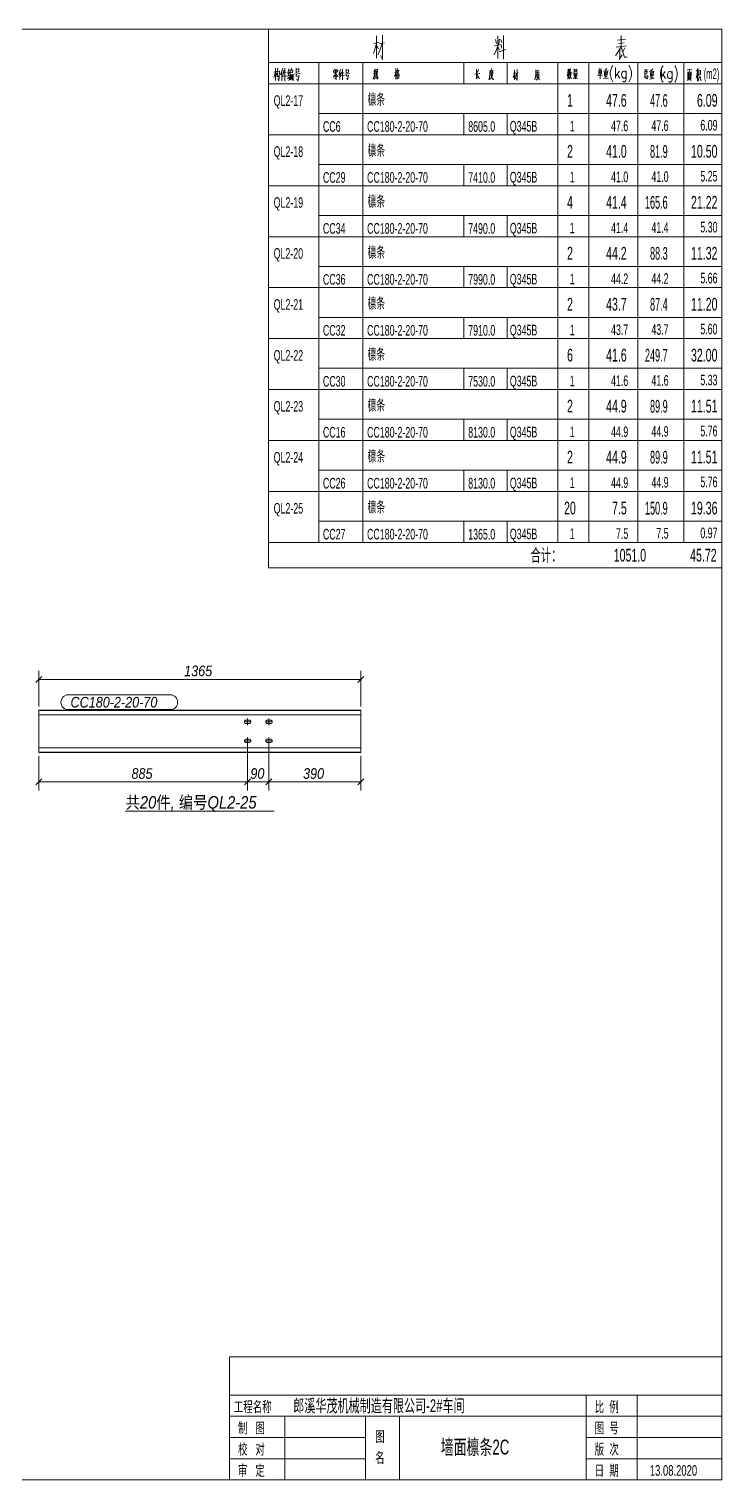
# Model space of a CAD drawing. Extents: x 857 to 4439, y -1249 to 4637.
# Drawn here: x 2445.9 to 2641.8, y 3196.1 to 3606.1 of the extents above; entities that cross this region are included whole.
import ezdxf

# ---------------------------------------------------------------- set-up
doc = ezdxf.new("R2010")
doc.units = 0
doc.header["$LTSCALE"] = 1000
doc.header["$MEASUREMENT"] = 0
doc.linetypes.add('XKITLINE00', pattern=[0])
doc.linetypes.add('XKITLINE02', pattern=[4, 2, -2])
for name, color, linetype, lineweight in [('Bolt', 7, 'Continuous', 0), ('DrawingSheet', 5, 'Continuous', 0), ('OtherObjectType', 1, 'Continuous', 0), ('Part', 2, 'Continuous', 0), ('PartMark', 3, 'Continuous', 0), ('Z-DIMENSIONS', 1, 'Continuous', 0)]:
    doc.layers.add(name, color=color, linetype=linetype, lineweight=lineweight)
doc.styles.add('Arial Italic', font='ariali.ttf')
doc.styles.add('宋体', font='arial.ttf')

# ---------------------------------------------------------------- blocks, each defined once
blk = doc.blocks.new('墙面檩条2C')
at = {"layer": 'Bolt', "color": 3, "linetype": 'XKITLINE00', "lineweight": 0}
for p, q in [((454.02, 219.41), (453.98, 219.23)), ((453.98, 219.23), (453.98, 219.23)), ((453.98, 219.23), (454.02, 219.06)), ((455.85, 219.23), (453.98, 219.23)), ((454.12, 219.56), (454.02, 219.41)), ((454.02, 219.06), (454.12, 218.9)), ((454.27, 219.67), (454.12, 219.56)), ((454.12, 218.9), (454.27, 218.8)), ((454.45, 219.7), (454.27, 219.67)), ((454.27, 218.8), (454.45, 218.77)), ((455.38, 219.7), (454.45, 219.7)), ((454.45, 218.77), (455.38, 218.77)), ((454.92, 220.17), (454.92, 218.3)), ((455.56, 219.67), (455.38, 219.7)), ((455.38, 218.77), (455.56, 218.8)), ((455.71, 219.56), (455.56, 219.67)), ((455.56, 218.8), (455.71, 218.9)), ((455.81, 219.41), (455.71, 219.56)), ((455.71, 218.9), (455.81, 219.06)), ((455.85, 219.23), (455.81, 219.41)), ((455.81, 219.06), (455.85, 219.23)), ((455.85, 219.23), (455.85, 219.23)), ((460.02, 219.41), (459.98, 219.23)), ((459.98, 219.23), (459.98, 219.23)), ((459.98, 219.23), (460.02, 219.06)), ((461.85, 219.23), (459.98, 219.23)), ((460.12, 219.56), (460.02, 219.41)), ((460.02, 219.06), (460.12, 218.9)), ((460.27, 219.67), (460.12, 219.56)), ((460.12, 218.9), (460.27, 218.8)), ((460.45, 219.7), (460.27, 219.67)), ((460.27, 218.8), (460.45, 218.77)), ((461.38, 219.7), (460.45, 219.7)), ((460.45, 218.77), (461.38, 218.77)), ((460.92, 220.17), (460.92, 218.3)), ((461.56, 219.67), (461.38, 219.7)), ((461.38, 218.77), (461.56, 218.8)), ((461.71, 219.56), (461.56, 219.67)), ((461.56, 218.8), (461.71, 218.9)), ((461.81, 219.41), (461.71, 219.56)), ((461.71, 218.9), (461.81, 219.06)), ((461.85, 219.23), (461.81, 219.41)), ((461.81, 219.06), (461.85, 219.23)), ((461.85, 219.23), (461.85, 219.23)), ((454.02, 214.08), (453.98, 213.9)), ((453.98, 213.9), (453.98, 213.9)), ((453.98, 213.9), (454.02, 213.72)), ((455.85, 213.9), (453.98, 213.9)), ((454.12, 214.23), (454.02, 214.08)), ((454.02, 213.72), (454.12, 213.57)), ((454.27, 214.33), (454.12, 214.23)), ((454.12, 213.57), (454.27, 213.47)), ((454.45, 214.37), (454.27, 214.33)), ((454.27, 213.47), (454.45, 213.43)), ((455.38, 214.37), (454.45, 214.37)), ((454.45, 213.43), (455.38, 213.43)), ((454.92, 214.83), (454.92, 212.97)), ((455.56, 214.33), (455.38, 214.37)), ((455.38, 213.43), (455.56, 213.47)), ((455.71, 214.23), (455.56, 214.33)), ((455.56, 213.47), (455.71, 213.57)), ((455.81, 214.08), (455.71, 214.23)), ((455.71, 213.57), (455.81, 213.72)), ((455.85, 213.9), (455.81, 214.08)), ((455.81, 213.72), (455.85, 213.9)), ((455.85, 213.9), (455.85, 213.9)), ((460.02, 214.08), (459.98, 213.9)), ((459.98, 213.9), (459.98, 213.9)), ((459.98, 213.9), (460.02, 213.72)), ((461.85, 213.9), (459.98, 213.9)), ((460.12, 214.23), (460.02, 214.08)), ((460.02, 213.72), (460.12, 213.57)), ((460.27, 214.33), (460.12, 214.23)), ((460.12, 213.57), (460.27, 213.47)), ((460.45, 214.37), (460.27, 214.33)), ((460.27, 213.47), (460.45, 213.43)), ((461.38, 214.37), (460.45, 214.37)), ((460.45, 213.43), (461.38, 213.43)), ((460.92, 214.83), (460.92, 212.97)), ((461.56, 214.33), (461.38, 214.37)), ((461.38, 213.43), (461.56, 213.47)), ((461.71, 214.23), (461.56, 214.33)), ((461.56, 213.47), (461.71, 213.57)), ((461.81, 214.08), (461.71, 214.23)), ((461.71, 213.57), (461.81, 213.72)), ((461.85, 213.9), (461.81, 214.08)), ((461.81, 213.72), (461.85, 213.9)), ((461.85, 213.9), (461.85, 213.9))]:
    blk.add_line(p, q, dxfattribs=at)
at = {"layer": 'DrawingSheet', "color": 5, "linetype": 'XKITLINE00', "lineweight": 0}
for p, q in [((589, 415), (5, 415)), ((589, 5), (589, 415)), ((5, 5), (589, 5))]:
    blk.add_line(p, q, dxfattribs=at)
at = {"layer": 'OtherObjectType', "color": 6, "linetype": 'XKITLINE00', "lineweight": 0}
for p, q in [((460.84, 415), (460.84, 399.52)), ((460.84, 405.52), (589, 405.52)), ((475, 405.52), (475, 399.52)), ((487.48, 405.52), (487.48, 399.52)), ((516.04, 405.52), (516.04, 399.52)), ((528.28, 405.52), (528.28, 399.52)), ((542.56, 405.52), (542.56, 399.52)), ((551.32, 405.52), (551.32, 399.52)), ((565.24, 405.52), (565.24, 399.52)), ((578.2, 405.52), (578.2, 399.52)), ((460.84, 399.52), (460.84, 391.12)), ((589, 399.52), (460.84, 399.52)), ((475, 399.52), (475, 391.12)), ((487.48, 399.52), (487.48, 391.12)), ((542.56, 399.52), (542.56, 391.12)), ((551.32, 399.52), (551.32, 391.12)), ((565.24, 399.52), (565.24, 391.12)), ((578.2, 399.52), (578.2, 391.12)), ((460.84, 391.12), (460.84, 385.12)), ((475, 391.12), (475, 385.12)), ((475, 391.12), (589, 391.12)), ((487.48, 391.12), (487.48, 385.12)), ((516.04, 391.12), (516.04, 385.12)), ((528.28, 391.12), (528.28, 385.12)), ((542.56, 391.12), (542.56, 385.12)), ((551.32, 391.12), (551.32, 385.12)), ((565.24, 391.12), (565.24, 385.12)), ((578.2, 391.12), (578.2, 385.12)), ((460.84, 385.12), (460.84, 376.72)), ((589, 385.12), (460.84, 385.12)), ((475, 385.12), (589, 385.12)), ((475, 385.12), (475, 376.72)), ((487.48, 385.12), (487.48, 376.72)), ((542.56, 385.12), (542.56, 376.72)), ((551.32, 385.12), (551.32, 376.72)), ((565.24, 385.12), (565.24, 376.72)), ((578.2, 385.12), (578.2, 376.72)), ((460.84, 376.72), (460.84, 370.72)), ((475, 376.72), (475, 370.72)), ((475, 376.72), (589, 376.72)), ((487.48, 376.72), (487.48, 370.72)), ((516.04, 376.72), (516.04, 370.72)), ((528.28, 376.72), (528.28, 370.72)), ((542.56, 376.72), (542.56, 370.72)), ((551.32, 376.72), (551.32, 370.72)), ((565.24, 376.72), (565.24, 370.72)), ((578.2, 376.72), (578.2, 370.72)), ((460.84, 370.72), (460.84, 362.32)), ((589, 370.72), (460.84, 370.72)), ((475, 370.72), (589, 370.72)), ((475, 370.72), (475, 362.32)), ((487.48, 370.72), (487.48, 362.32)), ((542.56, 370.72), (542.56, 362.32)), ((551.32, 370.72), (551.32, 362.32)), ((565.24, 370.72), (565.24, 362.32)), ((578.2, 370.72), (578.2, 362.32)), ((460.84, 362.32), (460.84, 356.32)), ((475, 362.32), (475, 356.32)), ((475, 362.32), (589, 362.32)), ((487.48, 362.32), (487.48, 356.32)), ((516.04, 362.32), (516.04, 356.32)), ((528.28, 362.32), (528.28, 356.32)), ((542.56, 362.32), (542.56, 356.32)), ((551.32, 362.32), (551.32, 356.32)), ((565.24, 362.32), (565.24, 356.32)), ((578.2, 362.32), (578.2, 356.32)), ((460.84, 356.32), (460.84, 347.92)), ((589, 356.32), (460.84, 356.32)), ((475, 356.32), (589, 356.32)), ((475, 356.32), (475, 347.92)), ((487.48, 356.32), (487.48, 347.92)), ((542.56, 356.32), (542.56, 347.92)), ((551.32, 356.32), (551.32, 347.92)), ((565.24, 356.32), (565.24, 347.92)), ((578.2, 356.32), (578.2, 347.92)), ((460.84, 347.92), (460.84, 341.92)), ((475, 347.92), (475, 341.92)), ((475, 347.92), (589, 347.92)), ((487.48, 347.92), (487.48, 341.92)), ((516.04, 347.92), (516.04, 341.92)), ((528.28, 347.92), (528.28, 341.92)), ((542.56, 347.92), (542.56, 341.92)), ((551.32, 347.92), (551.32, 341.92)), ((565.24, 347.92), (565.24, 341.92)), ((578.2, 347.92), (578.2, 341.92)), ((460.84, 341.92), (460.84, 333.52)), ((589, 341.92), (460.84, 341.92)), ((475, 341.92), (589, 341.92)), ((475, 341.92), (475, 333.52)), ((487.48, 341.92), (487.48, 333.52)), ((542.56, 341.92), (542.56, 333.52)), ((551.32, 341.92), (551.32, 333.52)), ((565.24, 341.92), (565.24, 333.52)), ((578.2, 341.92), (578.2, 333.52)), ((460.84, 333.52), (460.84, 327.52)), ((475, 333.52), (475, 327.52)), ((475, 333.52), (589, 333.52)), ((487.48, 333.52), (487.48, 327.52)), ((516.04, 333.52), (516.04, 327.52)), ((528.28, 333.52), (528.28, 327.52)), ((542.56, 333.52), (542.56, 327.52)), ((551.32, 333.52), (551.32, 327.52)), ((565.24, 333.52), (565.24, 327.52)), ((578.2, 333.52), (578.2, 327.52)), ((460.84, 327.52), (460.84, 319.12)), ((589, 327.52), (460.84, 327.52)), ((475, 327.52), (589, 327.52)), ((475, 327.52), (475, 319.12)), ((487.48, 327.52), (487.48, 319.12)), ((542.56, 327.52), (542.56, 319.12)), ((551.32, 327.52), (551.32, 319.12)), ((565.24, 327.52), (565.24, 319.12)), ((578.2, 327.52), (578.2, 319.12)), ((460.84, 319.12), (460.84, 313.12)), ((475, 319.12), (475, 313.12)), ((475, 319.12), (589, 319.12)), ((487.48, 319.12), (487.48, 313.12)), ((516.04, 319.12), (516.04, 313.12)), ((528.28, 319.12), (528.28, 313.12)), ((542.56, 319.12), (542.56, 313.12)), ((551.32, 319.12), (551.32, 313.12)), ((565.24, 319.12), (565.24, 313.12)), ((578.2, 319.12), (578.2, 313.12)), ((460.84, 313.12), (460.84, 304.72)), ((589, 313.12), (460.84, 313.12)), ((475, 313.12), (589, 313.12)), ((475, 313.12), (475, 304.72)), ((487.48, 313.12), (487.48, 304.72)), ((542.56, 313.12), (542.56, 304.72)), ((551.32, 313.12), (551.32, 304.72)), ((565.24, 313.12), (565.24, 304.72)), ((578.2, 313.12), (578.2, 304.72)), ((460.84, 304.72), (460.84, 298.72)), ((475, 304.72), (475, 298.72)), ((475, 304.72), (589, 304.72)), ((487.48, 304.72), (487.48, 298.72)), ((516.04, 304.72), (516.04, 298.72)), ((528.28, 304.72), (528.28, 298.72)), ((542.56, 304.72), (542.56, 298.72)), ((551.32, 304.72), (551.32, 298.72)), ((565.24, 304.72), (565.24, 298.72)), ((578.2, 304.72), (578.2, 298.72)), ((460.84, 298.72), (460.84, 290.32)), ((589, 298.72), (460.84, 298.72)), ((475, 298.72), (589, 298.72)), ((475, 298.72), (475, 290.32)), ((487.48, 298.72), (487.48, 290.32)), ((542.56, 298.72), (542.56, 290.32)), ((551.32, 298.72), (551.32, 290.32)), ((565.24, 298.72), (565.24, 290.32)), ((578.2, 298.72), (578.2, 290.32)), ((460.84, 290.32), (460.84, 284.32)), ((475, 290.32), (475, 284.32)), ((475, 290.32), (589, 290.32)), ((487.48, 290.32), (487.48, 284.32)), ((516.04, 290.32), (516.04, 284.32)), ((528.28, 290.32), (528.28, 284.32)), ((542.56, 290.32), (542.56, 284.32)), ((551.32, 290.32), (551.32, 284.32)), ((565.24, 290.32), (565.24, 284.32)), ((578.2, 290.32), (578.2, 284.32)), ((460.84, 284.32), (460.84, 275.92)), ((589, 284.32), (460.84, 284.32)), ((475, 284.32), (589, 284.32)), ((475, 284.32), (475, 275.92)), ((487.48, 284.32), (487.48, 275.92)), ((542.56, 284.32), (542.56, 275.92)), ((551.32, 284.32), (551.32, 275.92)), ((565.24, 284.32), (565.24, 275.92)), ((578.2, 284.32), (578.2, 275.92)), ((460.84, 275.92), (460.84, 269.92)), ((475, 275.92), (475, 269.92)), ((475, 275.92), (589, 275.92)), ((487.48, 275.92), (487.48, 269.92)), ((516.04, 275.92), (516.04, 269.92)), ((528.28, 275.92), (528.28, 269.92)), ((542.56, 275.92), (542.56, 269.92)), ((551.32, 275.92), (551.32, 269.92)), ((565.24, 275.92), (565.24, 269.92)), ((578.2, 275.92), (578.2, 269.92)), ((460.84, 269.92), (460.84, 262.72)), ((460.84, 269.92), (589, 269.92)), ((475, 269.92), (589, 269.92)), ((460.84, 262.72), (589, 262.72))]:
    blk.add_line(p, q, dxfattribs=at)
at = {"layer": 'OtherObjectType', "color": 2, "linetype": 'XKITLINE00', "lineweight": 0}
for p, q in [((490.48, 408.07), (491.35, 410.89)), ((491.96, 411.21), (490.57, 410.89)), ((491.35, 406.74), (491.35, 413.07)), ((491.87, 409.41), (491.35, 410.45)), ((492.14, 410.83), (493.59, 411.12)), ((492.92, 410.98), (492.25, 408.97)), ((493.04, 413.27), (493.04, 406.36)), ((524.73, 410.22), (526.24, 410.51)), ((525.02, 412.02), (525.26, 410.89)), ((525.63, 410.37), (525.14, 408.89)), ((525.63, 413.07), (525.63, 406.65)), ((525.63, 410.08), (526.07, 409.12)), ((526.13, 412.17), (525.81, 410.45)), ((526.48, 412.08), (526.74, 411.21)), ((526.48, 410.69), (526.79, 409.55)), ((527.2, 406.51), (527.2, 413.13)), ((562.04, 410.22), (559.07, 409.84)), ((559.45, 411.88), (561.69, 412.17)), ((559.74, 410.89), (561.37, 411.12)), ((560.53, 413.13), (560.53, 410.08)), ((492.25, 408.97), (491.7, 407.7)), ((493.04, 406.36), (492.43, 407.55)), ((525.14, 408.89), (524.62, 407.7)), ((526.01, 408.6), (527.87, 409.26)), ((559.86, 408.89), (558.9, 407.46)), ((560.47, 409.99), (559.86, 408.89)), ((559.97, 406.42), (560.76, 407.7)), ((560.09, 409.12), (560.09, 406.59)), ((560.47, 409.84), (561.48, 407.09)), ((561.51, 409.64), (560.96, 408.51)), ((561.48, 407.09), (562.15, 407.09)), ((449.8, 39.8), (589, 39.8)), ((449.8, 39.8), (449.8, 5)), ((589, 39.8), (589, 5)), ((449.8, 5), (589, 5))]:
    blk.add_line(p, q, dxfattribs=at)
at = {"layer": 'OtherObjectType', "color": 4, "linetype": 'XKITLINE00', "lineweight": 0}
for p, q in [((462.28, 401.29), (462.76, 402.8)), ((463.09, 402.95), (462.34, 402.8)), ((462.76, 403.98), (462.76, 400.49)), ((462.76, 402.47), (463, 402.16)), ((463.03, 402.08), (463.23, 402.87)), ((463.17, 401.52), (463.44, 402.54)), ((463.23, 402.87), (463.42, 403.98)), ((463.23, 402.91), (463.93, 403.07)), ((463.67, 401.36), (463.48, 401.9)), ((463.93, 403.22), (463.83, 401.44)), ((464.82, 403.9), (464.2, 402.08)), ((464.58, 403.14), (464.58, 400.39)), ((465.03, 402.58), (464.84, 401.87)), ((465.11, 403.41), (465.03, 402.58)), ((465.05, 402.58), (465.82, 402.7)), ((465.42, 403.94), (465.42, 400.28)), ((466.21, 402.39), (466.6, 402.58)), ((466.71, 401.9), (466.21, 401.6)), ((466.6, 403.74), (466.27, 402.43)), ((466.71, 402.87), (466.27, 401.63)), ((466.93, 401.9), (466.81, 401.21)), ((466.98, 403.55), (466.93, 401.9)), ((467.7, 402.7), (466.95, 402.58)), ((466.98, 400.53), (466.95, 402.23)), ((466.98, 403.22), (467.66, 403.34)), ((466.98, 402.04), (467.78, 402.16)), ((467.25, 402.04), (467.25, 400.72)), ((467.27, 403.94), (467.44, 403.48)), ((467.49, 400.72), (467.53, 402.12)), ((467.7, 403.41), (467.64, 402.7)), ((467.82, 402.23), (467.76, 400.36)), ((468.2, 402.27), (469.75, 402.43)), ((468.65, 403.9), (468.65, 402.62)), ((468.65, 403.59), (469.36, 403.72)), ((469.42, 402.87), (468.65, 402.8)), ((468.76, 402.31), (468.65, 401.63)), ((469.44, 401.87), (469.09, 400.24)), ((469.42, 403.82), (469.36, 402.87)), ((479.51, 401.9), (479.08, 401.35)), ((479.31, 403.35), (479.22, 402.73)), ((479.29, 403.16), (480.36, 403.31)), ((479.39, 402.85), (479.66, 402.92)), ((479.39, 402.56), (479.66, 402.61)), ((479.41, 403.48), (480.2, 403.62)), ((479.83, 402.5), (479.51, 401.9)), ((479.7, 401.99), (479.85, 401.7)), ((479.8, 403.52), (479.8, 402.59)), ((479.8, 402.38), (480.4, 401.57)), ((479.93, 402.92), (480.2, 402.98)), ((479.93, 402.61), (480.2, 402.69)), ((480.38, 403.41), (480.28, 402.92)), ((481.21, 403.64), (480.71, 402.13)), ((481.02, 403.02), (481.02, 400.74)), ((481.26, 402.2), (481.13, 401.6)), ((481.19, 401.76), (482.16, 401.9)), ((481.34, 402.89), (481.26, 402.2)), ((481.42, 402.56), (482.06, 402.65)), ((481.71, 403.68), (481.71, 400.64)), ((482.41, 402.28), (483.69, 402.42)), ((483.42, 401.86), (482.74, 401.72)), ((482.78, 403.64), (482.78, 402.59)), ((482.78, 403.39), (483.4, 403.45)), ((483.42, 402.79), (482.78, 402.73)), ((482.87, 402.32), (482.78, 401.76)), ((483.45, 401.96), (483.15, 400.6)), ((483.42, 403.58), (483.38, 402.79)), ((491.02, 402.43), (490.4, 402.31)), ((490.46, 402.89), (490.98, 402.99)), ((490.75, 402.29), (490.59, 401.4)), ((490.71, 402.08), (490.96, 401.52)), ((490.81, 403.57), (490.75, 402.29)), ((491.23, 401.9), (490.98, 401.21)), ((491.11, 403.72), (491.11, 401.96)), ((491.6, 403.55), (491.11, 403.49)), ((491.37, 403.1), (491.23, 401.9)), ((491.39, 402.14), (491.39, 401.07)), ((491.56, 401.96), (491.6, 403.69)), ((496.79, 402.74), (496.44, 401.54)), ((496.5, 402.74), (497, 402.87)), ((496.79, 403.82), (496.79, 400.88)), ((496.79, 403.72), (496.79, 400.84)), ((496.79, 402.54), (496.96, 402.14)), ((497.27, 402.33), (496.9, 401.73)), ((497.31, 403.82), (497.06, 402.7)), ((497.19, 403.22), (497.66, 403.34)), ((497.21, 401.94), (497.21, 400.84)), ((497.21, 401.81), (497.64, 401.87)), ((497.23, 402.97), (497.74, 401.94)), ((497.41, 402.66), (497.27, 402.33)), ((497.7, 403.4), (497.41, 402.66)), ((497.64, 401.96), (497.62, 401.15)), ((497.74, 401.94), (497.93, 401.94)), ((519.16, 402.27), (520.53, 402.46)), ((519.61, 403.66), (519.61, 401.01)), ((519.95, 403.1), (519.61, 402.64)), ((519.8, 402.33), (520.26, 401.11)), ((520.19, 403.58), (519.95, 403.1)), ((523.42, 402.31), (523.26, 401.3)), ((523.46, 403.33), (523.42, 402.31)), ((523.46, 403.06), (524.44, 403.24)), ((523.48, 402.54), (524.44, 402.66)), ((523.65, 401.84), (524.15, 401.94)), ((523.73, 403.06), (523.73, 402.08)), ((523.73, 402.17), (524.13, 402.23)), ((523.81, 403.8), (523.92, 403.26)), ((524.06, 401.57), (524.17, 402.04)), ((524.08, 402.23), (524.1, 403.1)), ((529.96, 401.23), (530.37, 402.49)), ((530.64, 402.63), (530.02, 402.49)), ((530.37, 400.63), (530.37, 403.46)), ((530.58, 401.84), (530.37, 402.3)), ((530.7, 402.45), (531.35, 402.59)), ((531.04, 402.41), (530.75, 401.52)), ((531.1, 403.56), (531.1, 400.48)), ((536.39, 402.26), (536.31, 401.47)), ((536.41, 403.46), (536.39, 402.26)), ((537.26, 403.42), (536.41, 403.13)), ((536.46, 402.59), (537.45, 402.82)), ((536.62, 402.36), (536.62, 401.27)), ((537.2, 402.26), (536.62, 402.13)), ((536.93, 401.87), (536.85, 401.27)), ((536.89, 402.2), (536.91, 403.19)), ((537.24, 402.44), (537.2, 401.23)), ((545.61, 402.89), (545.2, 402)), ((545.28, 402.85), (545.99, 402.99)), ((545.28, 401.79), (545.78, 401.96)), ((545.37, 403.51), (545.49, 403.05)), ((545.59, 402.2), (545.43, 401.5)), ((545.61, 403.78), (545.61, 402.25)), ((545.61, 402.81), (545.9, 402.39)), ((545.82, 402.16), (545.72, 401.58)), ((545.86, 403.61), (545.76, 402.95)), ((546.03, 402.76), (545.9, 402.14)), ((545.95, 402.39), (546.36, 400.98)), ((546.11, 403.16), (546.03, 402.76)), ((546.03, 402.76), (546.52, 402.85)), ((546.23, 401.96), (546.09, 401.36)), ((546.17, 403.78), (546.11, 403.16)), ((546.3, 402.81), (546.23, 401.96)), ((546.85, 402.56), (548.22, 402.66)), ((547.23, 402.43), (547.23, 401.54)), ((547.23, 402.25), (547.95, 402.33)), ((547.25, 403.74), (547.25, 402.8)), ((547.25, 403.55), (547.95, 403.61)), ((547.25, 403.22), (547.85, 403.28)), ((547.95, 402.99), (547.25, 402.93)), ((547.33, 401.96), (547.81, 402)), ((547.58, 402.29), (547.58, 400.98)), ((547.97, 403.69), (547.93, 402.99)), ((547.97, 402.43), (547.93, 401.69)), ((553.84, 401.82), (555.23, 401.98)), ((554.19, 403.28), (554.19, 402.11)), ((554.94, 403.22), (554.19, 403.1)), ((554.19, 402.21), (554.98, 402.31)), ((554.27, 403.88), (554.44, 403.31)), ((554.29, 402.71), (554.85, 402.77)), ((554.58, 400.95), (554.58, 403.14)), ((554.85, 403.89), (554.63, 403.22)), ((554.96, 403.28), (554.9, 402.31)), ((555.49, 403), (556.88, 403.22)), ((556.2, 403.57), (555.76, 403.37)), ((555.78, 402.85), (555.83, 401.73)), ((555.81, 402.71), (556.61, 402.81)), ((556.67, 402.02), (555.83, 401.92)), ((555.87, 402.31), (556.47, 402.38)), ((556.49, 403.84), (556.2, 403.57)), ((556.2, 403.57), (556.2, 401.09)), ((556.65, 402.98), (556.57, 402.06)), ((557.54, 403.41), (557.42, 402.69)), ((557.42, 402.69), (557.42, 402.13)), ((557.42, 402.13), (557.54, 401.42)), ((557.75, 403.97), (557.54, 403.41)), ((557.96, 404.42), (557.75, 403.97)), ((558.18, 404.69), (557.96, 404.42)), ((558.93, 404.13), (558.93, 401.13)), ((560, 403.12), (558.93, 401.69)), ((559.36, 402.27), (560.09, 401.13)), ((560.75, 402.69), (560.63, 402.27)), ((560.63, 402.27), (560.63, 401.98)), ((560.63, 401.98), (560.75, 401.55)), ((560.96, 402.98), (560.75, 402.69)), ((561.18, 403.12), (560.96, 402.98)), ((561.49, 403.12), (561.18, 403.12)), ((561.7, 402.98), (561.49, 403.12)), ((561.91, 402.69), (561.7, 402.98)), ((561.91, 403.12), (561.91, 400.84)), ((562.67, 404.69), (562.88, 404.42)), ((562.88, 404.42), (563.09, 403.97)), ((563.09, 403.97), (563.31, 403.41)), ((563.31, 403.41), (563.42, 402.69)), ((563.42, 402.13), (563.31, 401.42)), ((563.42, 402.69), (563.42, 402.13)), ((567.16, 401.8), (567.04, 401.32)), ((567.16, 403.66), (567.35, 403.19)), ((567.16, 401.9), (567.41, 401.34)), ((567.18, 403.06), (567.18, 402.09)), ((567.18, 402.92), (567.84, 403.02)), ((567.8, 402.4), (567.18, 402.3)), ((567.43, 402.03), (567.66, 401.66)), ((567.78, 403.68), (567.62, 403.02)), ((567.84, 403.1), (567.78, 402.4)), ((567.91, 401.9), (568.13, 401.43)), ((568.46, 402.88), (569.83, 403.1)), ((569.17, 403.45), (568.73, 403.25)), ((568.75, 402.73), (568.81, 401.61)), ((568.77, 402.59), (569.56, 402.69)), ((569.64, 401.9), (568.81, 401.8)), ((568.84, 402.19), (569.44, 402.26)), ((569.46, 403.72), (569.17, 403.45)), ((569.17, 403.45), (569.17, 400.97)), ((569.62, 402.86), (569.54, 401.94)), ((571.69, 403.29), (571.59, 402.57)), ((571.59, 402.57), (571.59, 402.01)), ((571.59, 402.01), (571.69, 401.3)), ((571.9, 403.85), (571.69, 403.29)), ((571.88, 404.01), (571.88, 401.01)), ((572.97, 403), (571.88, 401.57)), ((572.13, 404.3), (571.9, 403.85)), ((572.35, 404.57), (572.13, 404.3)), ((572.31, 402.15), (573.06, 401.01)), ((573.7, 402.57), (573.61, 402.15)), ((573.61, 402.15), (573.61, 401.86)), ((573.61, 401.86), (573.7, 401.43)), ((573.92, 402.86), (573.7, 402.57)), ((574.13, 403), (573.92, 402.86)), ((574.46, 403), (574.13, 403)), ((574.67, 402.86), (574.46, 403)), ((574.88, 402.57), (574.67, 402.86)), ((574.88, 403), (574.88, 400.72)), ((575.64, 404.57), (575.85, 404.3)), ((575.85, 404.3), (576.06, 403.85)), ((576.06, 403.85), (576.28, 403.29)), ((576.28, 403.29), (576.37, 402.57)), ((576.37, 402.01), (576.28, 401.3)), ((576.37, 402.57), (576.37, 402.01)), ((580.45, 403.66), (579.16, 403.46)), ((579.34, 402.92), (579.36, 400.36)), ((580.28, 402.74), (579.34, 402.58)), ((579.63, 402.62), (579.63, 400.74)), ((579.88, 402.16), (579.63, 402.08)), ((579.7, 402.66), (579.81, 403.58)), ((579.97, 402.66), (579.95, 400.78)), ((580.22, 400.4), (580.31, 402.96)), ((581.93, 401.82), (581.7, 401.12)), ((581.76, 402.54), (582.35, 402.7)), ((582.3, 403.84), (581.83, 403.12)), ((582.1, 402.54), (581.93, 401.82)), ((582.1, 403.42), (582.1, 400.28)), ((582.1, 402.32), (582.33, 401.86)), ((582.47, 403.46), (582.47, 401.86)), ((582.47, 403.16), (582.92, 403.3)), ((582.92, 402.12), (582.47, 402)), ((582.94, 403.38), (582.89, 402.12)), ((463.56, 401.63), (463.09, 401.48)), ((463.71, 400.36), (463.42, 400.99)), ((463.83, 401.44), (463.71, 400.36)), ((464.78, 401.63), (465.94, 401.79)), ((466.21, 400.92), (466.71, 401.44)), ((466.81, 401.21), (466.54, 400.45)), ((467.16, 401.4), (467.64, 401.48)), ((467.76, 400.36), (467.64, 400.69)), ((469.42, 401.75), (468.59, 401.6)), ((469.09, 400.24), (468.82, 400.88)), ((479.58, 401.47), (480.05, 401.57)), ((479.6, 401.16), (480.01, 400.7)), ((480.11, 401.63), (479.78, 400.97)), ((480.4, 401.57), (480.49, 401.57)), ((483.15, 400.6), (482.93, 401.12)), ((490.59, 401.4), (490.36, 400.8)), ((490.98, 401.21), (490.67, 400.84)), ((491.39, 401.07), (491.46, 400.94)), ((491.46, 400.94), (491.75, 400.94)), ((491.75, 400.94), (491.73, 401.63)), ((497.21, 401.07), (497.66, 401.15)), ((519.95, 401.51), (519.53, 400.91)), ((520.26, 401.11), (520.53, 401.15)), ((523.26, 401.3), (523.07, 400.78)), ((523.28, 400.72), (523.9, 401.28)), ((523.65, 401.67), (524.35, 400.72)), ((523.9, 401.28), (524.06, 401.57)), ((524.35, 400.72), (524.5, 400.72)), ((530.75, 401.52), (530.5, 400.96)), ((531.1, 400.48), (530.83, 401)), ((536.31, 401.47), (536.12, 400.67)), ((536.72, 400.87), (536.44, 400.58)), ((536.85, 401.27), (536.72, 400.87)), ((536.97, 401.27), (537.41, 400.62)), ((545.57, 401.17), (545.34, 400.9)), ((545.43, 401.5), (545.86, 401.17)), ((545.72, 401.58), (545.57, 401.17)), ((546.09, 401.36), (545.78, 400.84)), ((546.36, 400.98), (546.57, 400.98)), ((546.92, 400.9), (548.12, 400.99)), ((547.16, 401.3), (547.95, 401.36)), ((547.95, 401.69), (547.23, 401.63)), ((556.88, 401.13), (555.52, 400.99)), ((556.57, 401.55), (555.81, 401.46)), ((557.54, 401.42), (557.75, 400.84)), ((557.75, 400.84), (557.96, 400.41)), ((557.96, 400.41), (558.18, 400.12)), ((560.75, 401.55), (560.96, 401.26)), ((560.96, 401.26), (561.18, 401.13)), ((561.18, 400.12), (560.96, 400.27)), ((561.18, 401.13), (561.49, 401.13)), ((561.49, 400.12), (561.18, 400.12)), ((561.49, 401.13), (561.7, 401.26)), ((561.7, 400.27), (561.49, 400.12)), ((561.7, 401.26), (561.91, 401.55)), ((561.82, 400.41), (561.7, 400.27)), ((561.91, 400.84), (561.82, 400.41)), ((562.88, 400.41), (562.67, 400.12)), ((563.09, 400.84), (562.88, 400.41)), ((563.31, 401.42), (563.09, 400.84)), ((567.41, 401.34), (567.62, 401.06)), ((567.62, 401.06), (567.95, 400.91)), ((567.95, 400.91), (567.86, 401.51)), ((569.83, 401.01), (568.5, 400.87)), ((569.54, 401.43), (568.77, 401.34)), ((571.69, 401.3), (571.9, 400.72)), ((571.9, 400.72), (572.13, 400.29)), ((572.13, 400.29), (572.35, 400)), ((573.7, 401.43), (573.92, 401.14)), ((573.92, 401.14), (574.13, 401.01)), ((574.13, 400), (573.92, 400.15)), ((574.13, 401.01), (574.46, 401.01)), ((574.46, 400), (574.13, 400)), ((574.46, 401.01), (574.67, 401.14)), ((574.67, 400.15), (574.46, 400)), ((574.67, 401.14), (574.88, 401.43)), ((574.79, 400.29), (574.67, 400.15)), ((574.88, 400.72), (574.79, 400.29)), ((575.85, 400.29), (575.64, 400)), ((576.06, 400.72), (575.85, 400.29)), ((576.28, 401.3), (576.06, 400.72)), ((579.36, 400.66), (580.22, 400.82)), ((579.63, 401.48), (579.88, 401.58)), ((582.58, 401.58), (582.25, 400.24)), ((582.85, 401.62), (583.05, 400.36))]:
    blk.add_line(p, q, dxfattribs=at)
at = {"layer": 'OtherObjectType', "color": 1, "linetype": 'XKITLINE00', "lineweight": 0}
blk.add_line((420.41, 193.98), (462.42, 193.98), dxfattribs=at)
at = {"layer": 'OtherObjectType', "color": 3, "linetype": 'XKITLINE00', "lineweight": 0}
for p, q in [((449.8, 29), (589, 29)), ((550.6, 29), (550.6, 5)), ((565, 29), (565, 5)), ((449.8, 23), (589, 23)), ((465.4, 23), (465.4, 5)), ((488.2, 23), (488.2, 5)), ((497.8, 23), (497.8, 5)), ((449.8, 17), (488.2, 17)), ((550.6, 17), (589, 17)), ((449.8, 11), (488.2, 11)), ((550.6, 11), (589, 11))]:
    blk.add_line(p, q, dxfattribs=at)
at = {"layer": 'Part', "color": 2, "linetype": 'XKITLINE00', "lineweight": 0}
for p, q in [((395.92, 210.57), (395.92, 222.57)), ((486.92, 222.57), (395.92, 222.57)), ((486.92, 210.57), (486.92, 222.57)), ((486.92, 221.23), (395.92, 221.23)), ((486.92, 211.9), (395.92, 211.9)), ((486.92, 210.57), (395.92, 210.57))]:
    blk.add_line(p, q, dxfattribs=at)
at = {"layer": 'Part', "color": 7, "linetype": 'XKITLINE02', "lineweight": 0}
for p, q in [((486.92, 222.43), (395.92, 222.43)), ((486.92, 210.7), (395.92, 210.7))]:
    blk.add_line(p, q, dxfattribs=at)
at = {"layer": 'PartMark', "color": 1, "linetype": 'XKITLINE00', "lineweight": 0}
for p, q in [((404.25, 226.87), (433.03, 226.87)), ((404.25, 222.67), (433.03, 222.67))]:
    blk.add_line(p, q, dxfattribs=at)
for centre, start, end in [((404.25, 224.77), 90, 270), ((433.03, 224.77), 270, 90)]:
    blk.add_arc(centre, 2.1, start, end, dxfattribs=at)
at = {"layer": 'Z-DIMENSIONS', "color": 4, "linetype": 'XKITLINE00', "lineweight": 0}
for p, q in [((396.76, 232.07), (395.07, 230.37)), ((395.92, 223.57), (395.92, 233.62)), ((395.92, 231.22), (486.92, 231.22)), ((487.76, 232.07), (486.07, 230.37)), ((486.92, 223.57), (486.92, 233.62)), ((395.92, 209.57), (395.92, 199.83)), ((454.92, 212.9), (454.92, 199.83)), ((454.92, 212.9), (454.92, 199.83)), ((460.92, 212.9), (460.92, 199.83)), ((460.92, 212.9), (460.92, 199.83)), ((486.92, 209.57), (486.92, 199.83)), ((396.76, 203.08), (395.07, 201.39)), ((395.92, 202.23), (454.92, 202.23)), ((455.76, 203.08), (454.07, 201.39)), ((455.76, 203.08), (454.07, 201.39)), ((454.92, 202.23), (460.92, 202.23)), ((461.76, 203.08), (460.07, 201.39)), ((461.76, 203.08), (460.07, 201.39)), ((460.92, 202.23), (486.92, 202.23)), ((487.76, 203.08), (486.07, 201.39))]:
    blk.add_line(p, q, dxfattribs=at)
at = {"layer": 'Z-DIMENSIONS', "color": 3}
for p in [(395.92, 231.22), (486.92, 231.22), (395.92, 202.23), (454.92, 202.23), (454.92, 202.23), (460.92, 202.23), (460.92, 202.23), (486.92, 202.23)]:
    blk.add_point(p, dxfattribs=at)
at = {"layer": 'OtherObjectType', "color": 4, "style": '宋体'}
for s, height, width, p in [('(m2)', 3, 0.51, (583.84, 400.84)), ('1', 3.6, 0.595, (545.2, 393.04)), ('47.6', 3.6, 0.595, (556.24, 393.04)), ('6.09', 3.6, 0.595, (581.92, 393.04)), ('2', 3.6, 0.595, (545.2, 378.64)), ('41.0', 3.6, 0.595, (556.24, 378.64)), ('10.50', 3.6, 0.595, (580.24, 378.64)), ('4', 3.6, 0.595, (545.2, 364.24)), ('41.4', 3.6, 0.595, (556.24, 364.24)), ('21.22', 3.6, 0.595, (580.24, 364.24)), ('2', 3.6, 0.595, (545.2, 349.84)), ('44.2', 3.6, 0.595, (556.24, 349.84)), ('11.32', 3.6, 0.595, (580.24, 349.84)), ('2', 3.6, 0.595, (545.2, 335.44)), ('43.7', 3.6, 0.595, (556.24, 335.44)), ('11.20', 3.6, 0.595, (580.24, 335.44)), ('6', 3.6, 0.595, (545.2, 321.04)), ('41.6', 3.6, 0.595, (556.24, 321.04)), ('32.00', 3.6, 0.595, (580.24, 321.04)), ('2', 3.6, 0.595, (545.2, 306.64)), ('44.9', 3.6, 0.595, (556.24, 306.64)), ('11.51', 3.6, 0.595, (580.24, 306.64)), ('2', 3.6, 0.595, (545.2, 292.24)), ('44.9', 3.6, 0.595, (556.24, 292.24)), ('11.51', 3.6, 0.595, (580.24, 292.24)), ('20', 3.6, 0.595, (544.36, 277.84)), ('7.5', 3.6, 0.595, (557.92, 277.84)), ('19.36', 3.6, 0.595, (580.24, 277.84)), ('工程名称', 3, 0.6375, (451, 24.2)), ('比  例', 3, 0.6375, (553, 24.2)), ('制   图', 3, 0.6375, (452.2, 18.2)), ('图  号', 3, 0.6375, (553, 18.2)), ('图', 3, 0.6375, (490.96, 15.8)), ('校   对', 3, 0.6375, (452.2, 12.2)), ('名', 3, 0.6375, (490.96, 9.8)), ('版  次', 3, 0.6375, (553, 12.2)), ('审   定', 3, 0.6375, (452.2, 6.2)), ('日  期', 3, 0.6375, (553, 6.2))]:
    blk.add_text(s, height=height, dxfattribs=dict(at, width=width)).set_placement(p)
at = {"layer": 'OtherObjectType', "color": 7, "style": '宋体'}
for s, height, width, p in [('QL2-17', 3, 0.595, (462.28, 393.28)), ('檩条', 3, 0.595, (488.8, 393.64)), ('CC6', 3, 0.595, (476.2, 385.96)), ('CC180-2-20-70', 3, 0.595, (488.68, 385.96)), ('8605.0', 3, 0.595, (517.27, 385.95)), ('Q345B', 3, 0.595, (529.03, 386.02)), ('1', 3, 0.595, (545.98, 386.08)), ('47.6', 3, 0.595, (557.64, 386.12)), ('47.6', 3, 0.595, (569.05, 386.2)), ('6.09', 3, 0.595, (582.88, 386.32)), ('QL2-18', 3, 0.595, (462.28, 378.88)), ('檩条', 3, 0.595, (488.8, 379.24)), ('CC29', 3, 0.595, (476.2, 371.56)), ('CC180-2-20-70', 3, 0.595, (488.68, 371.56)), ('7410.0', 3, 0.595, (517.27, 371.55)), ('Q345B', 3, 0.595, (529.03, 371.62)), ('1', 3, 0.595, (545.98, 371.68)), ('41.0', 3, 0.595, (557.64, 371.72)), ('41.0', 3, 0.595, (569.05, 371.8)), ('5.25', 3, 0.595, (582.88, 371.92)), ('QL2-19', 3, 0.595, (462.28, 364.48)), ('檩条', 3, 0.595, (488.8, 364.84)), ('CC34', 3, 0.595, (476.2, 357.16)), ('CC180-2-20-70', 3, 0.595, (488.68, 357.16)), ('7490.0', 3, 0.595, (517.27, 357.15)), ('Q345B', 3, 0.595, (529.03, 357.22)), ('1', 3, 0.595, (545.98, 357.28)), ('41.4', 3, 0.595, (557.64, 357.32)), ('41.4', 3, 0.595, (569.05, 357.4)), ('5.30', 3, 0.595, (582.88, 357.52)), ('QL2-20', 3, 0.595, (462.28, 350.08)), ('檩条', 3, 0.595, (488.8, 350.44)), ('CC36', 3, 0.595, (476.2, 342.76)), ('CC180-2-20-70', 3, 0.595, (488.68, 342.76)), ('7990.0', 3, 0.595, (517.27, 342.75)), ('Q345B', 3, 0.595, (529.03, 342.82)), ('1', 3, 0.595, (545.98, 342.88)), ('44.2', 3, 0.595, (557.64, 342.92)), ('44.2', 3, 0.595, (569.05, 343)), ('5.66', 3, 0.595, (582.88, 343.12)), ('QL2-21', 3, 0.595, (462.28, 335.68)), ('檩条', 3, 0.595, (488.8, 336.04)), ('CC32', 3, 0.595, (476.2, 328.36)), ('CC180-2-20-70', 3, 0.595, (488.68, 328.36)), ('7910.0', 3, 0.595, (517.27, 328.35)), ('Q345B', 3, 0.595, (529.03, 328.42)), ('1', 3, 0.595, (545.98, 328.48)), ('43.7', 3, 0.595, (557.64, 328.52)), ('43.7', 3, 0.595, (569.05, 328.6)), ('5.60', 3, 0.595, (582.88, 328.72)), ('QL2-22', 3, 0.595, (462.28, 321.28)), ('檩条', 3, 0.595, (488.8, 321.64)), ('CC30', 3, 0.595, (476.2, 313.96)), ('CC180-2-20-70', 3, 0.595, (488.68, 313.96)), ('7530.0', 3, 0.595, (517.27, 313.95)), ('Q345B', 3, 0.595, (529.03, 314.02)), ('1', 3, 0.595, (545.98, 314.08)), ('41.6', 3, 0.595, (557.64, 314.12)), ('41.6', 3, 0.595, (569.05, 314.2)), ('5.33', 3, 0.595, (582.88, 314.32)), ('QL2-23', 3, 0.595, (462.28, 306.88)), ('檩条', 3, 0.595, (488.8, 307.24)), ('CC16', 3, 0.595, (476.2, 299.56)), ('CC180-2-20-70', 3, 0.595, (488.68, 299.56)), ('8130.0', 3, 0.595, (517.27, 299.55)), ('Q345B', 3, 0.595, (529.03, 299.62)), ('1', 3, 0.595, (545.98, 299.68)), ('44.9', 3, 0.595, (557.64, 299.72)), ('44.9', 3, 0.595, (569.05, 299.8)), ('5.76', 3, 0.595, (582.88, 299.92)), ('QL2-24', 3, 0.595, (462.28, 292.48)), ('檩条', 3, 0.595, (488.8, 292.84)), ('CC26', 3, 0.595, (476.2, 285.16)), ('CC180-2-20-70', 3, 0.595, (488.68, 285.16)), ('8130.0', 3, 0.595, (517.27, 285.15)), ('Q345B', 3, 0.595, (529.03, 285.22)), ('1', 3, 0.595, (545.98, 285.28)), ('44.9', 3, 0.595, (557.64, 285.32)), ('44.9', 3, 0.595, (569.05, 285.4)), ('5.76', 3, 0.595, (582.88, 285.52)), ('QL2-25', 3, 0.595, (462.28, 278.08)), ('檩条', 3, 0.595, (488.8, 278.44)), ('CC27', 3, 0.595, (476.2, 270.76)), ('CC180-2-20-70', 3, 0.595, (488.68, 270.76)), ('1365.0', 3, 0.595, (517.27, 270.75)), ('Q345B', 3, 0.595, (529.03, 270.82)), ('1', 3, 0.595, (545.98, 270.88)), ('7.5', 3, 0.595, (559.04, 270.92)), ('7.5', 3, 0.595, (570.45, 271)), ('0.97', 3, 0.595, (582.88, 271.12)), ('合计：', 3.6, 0.595, (534.88, 264.52)), ('郎溪华茂机械制造有限公司-2#车间', 3.6, 0.6375, (467.8, 24.2)), ('墙面檩条2C', 4.2, 0.6375, (509.5, 12.2)), ('13.08.2020', 3, 0.6375, (568.6, 6.2))]:
    blk.add_text(s, height=height, dxfattribs=dict(at, width=width)).set_placement(p)
at = {"layer": 'OtherObjectType', "color": 6, "style": '宋体'}
for s, width, p in [('47.6', 0.51, (568.66, 393.01)), ('81.9', 0.51, (568.66, 378.61)), ('165.6', 0.51, (567.22, 364.21)), ('88.3', 0.51, (568.66, 349.81)), ('87.4', 0.51, (568.66, 335.41)), ('249.7', 0.51, (567.22, 321.01)), ('89.9', 0.51, (568.66, 306.61)), ('89.9', 0.51, (568.66, 292.21)), ('150.9', 0.51, (567.22, 277.81)), ('1051.0', 0.595, (558.4, 264.52)), ('45.72', 0.595, (580, 264.52))]:
    blk.add_text(s, height=3.6, dxfattribs=dict(at, width=width)).set_placement(p)
at = {"layer": 'OtherObjectType', "color": 1, "style": 'Arial Italic', "width": 0.85}
blk.add_text('共20件, 编号QL2-25', height=3.5, dxfattribs=at).set_placement((420.41, 194.73))
at = {"layer": 'PartMark', "color": 7, "style": 'Arial Italic', "width": 0.85}
blk.add_text('CC180-2-20-70', height=3, dxfattribs=at).set_placement((404.85, 223.27))
at = {"layer": 'Z-DIMENSIONS', "color": 3, "style": 'Arial Italic', "width": 0.85}
for s, p in [('1365', (436.97, 232.12)), ('885', (422.08, 203.13)), ('90', (455.69, 203.13)), ('390', (470.58, 203.13))]:
    blk.add_text(s, height=3, dxfattribs=at).set_placement(p)

msp = doc.modelspace()

# ---------------------------------------------------------------- block references
msp.add_blockref('墙面檩条2C', (2052.82, 3191.08))

doc.saveas('drawing.dxf')
